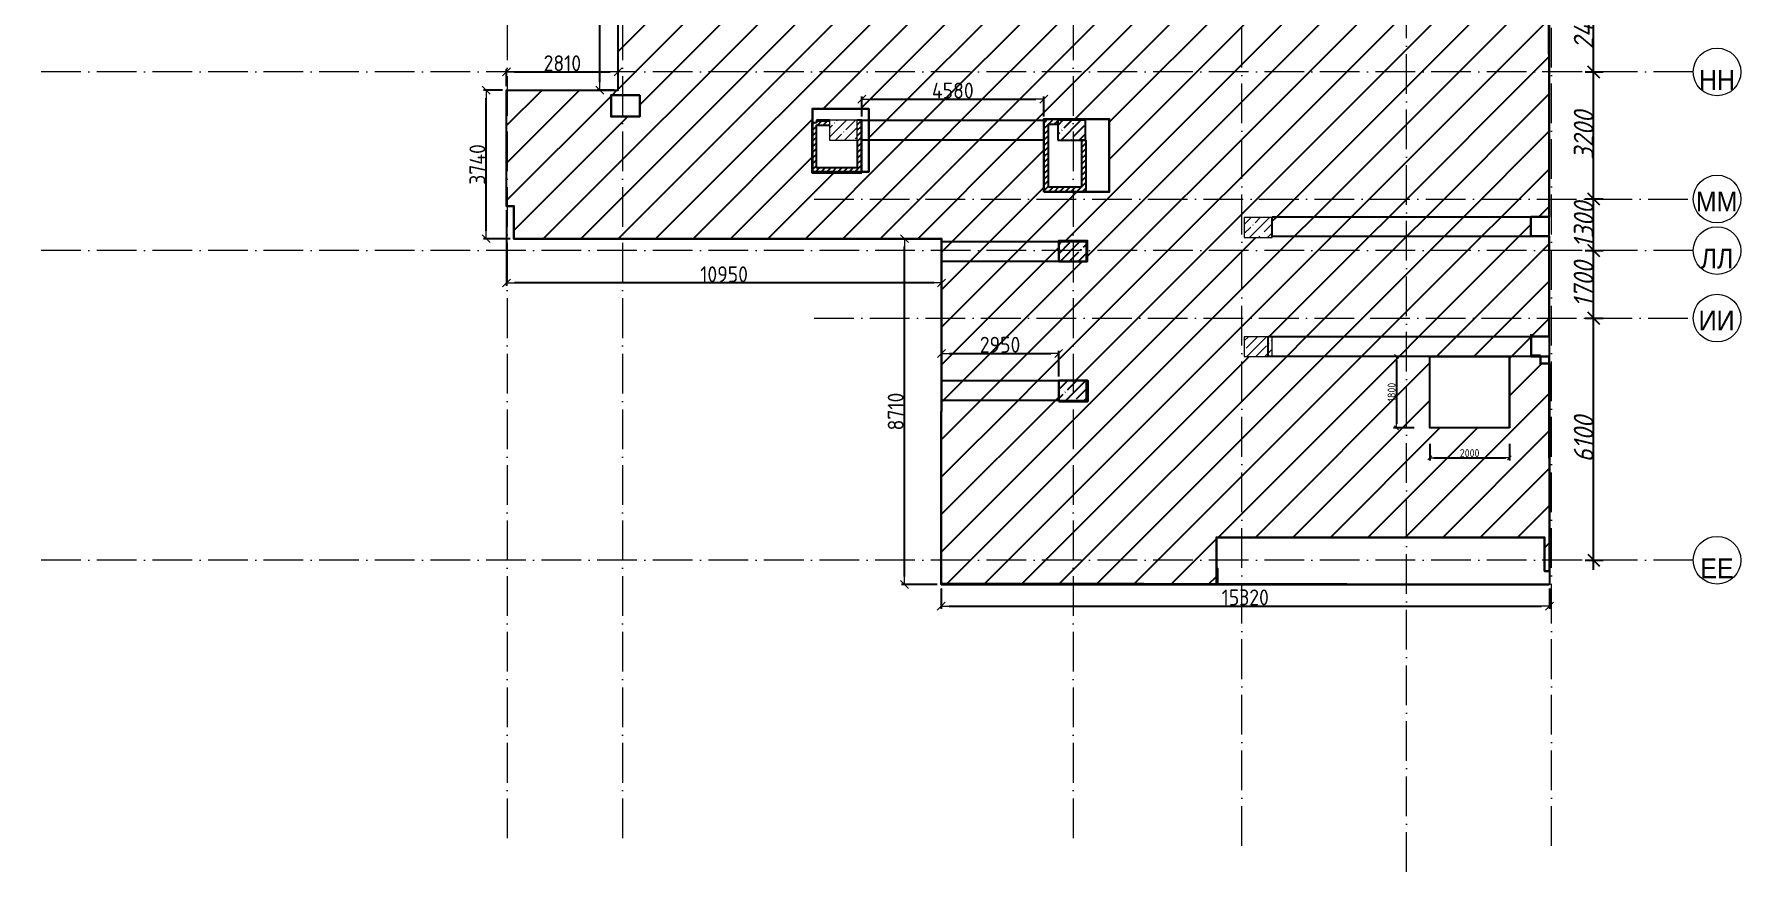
# Model space of a CAD drawing. Header units: millimetres. Extents: x 6277 to 253996, y -115614 to 184496.
# Drawn here: x 6277 to 49259, y 82356 to 103459 of the extents above; entities that cross this region are included whole.
import ezdxf

# ---------------------------------------------------------------- set-up
doc = ezdxf.new("R2010")
doc.units = ezdxf.units.MM
doc.linetypes.add('50_200_ШТРИХ_1Т_ш5_п1_п1_', pattern=[1400, 1000, -200, 0, -200])
for name, color, linetype, lineweight in [('A-ANNO-DIMS', 7, 'Continuous', 9), ('S-COLS-1', 7, 'Continuous', 5), ('Размеры', 7, 'Continuous', 15)]:
    doc.layers.add(name, color=color, linetype=linetype, lineweight=lineweight)
for name, color, linetype, lineweight, true_color in [('Оси-1', 7, 'Continuous', 20, 0xaaaaaa), ('Оси-2', 7, 'Continuous', 9, 0xaaaaaa), ('Оси-3', 7, '50_200_ШТРИХ_1Т_ш5_п1_п1_', 9, 0xaaaaaa)]:
    doc.layers.add(name, color=color, linetype=linetype, lineweight=lineweight, true_color=true_color)
doc.styles.add('Arial', font='arial.ttf', dxfattribs={"width": 0.9, "height": 500})
doc.styles.add('ISOCPEUR_I_1', font='isocpeui.ttf', dxfattribs={"width": 0.9, "height": 500})
doc.styles.add('СПДС', font='isocpeur.ttf', dxfattribs={"width": 0.9})
doc.dimstyles.new('ISO-2_5_0_9К_БОЛЬШОЙ', dxfattribs={"dimscale": 304.8, "dimtxt": 497.990588, "dimasz": 0.984252, "dimexe": 0.787402, "dimexo": 0, "dimgap": 0, "dimtad": 1, "dimdec": 0, "dimzin": 0, "dimdsep": 46, "dimtxsty": 'ISOCPEUR_I_1', "dimblk1": 'OBLIQUE', "dimblk2": 'OBLIQUE', "dimsah": 1, "dimcen": 0.09, "dimdle": 0.787402, "dimazin": 0, "dimtfac": 1, "dimtdec": 4, "dimtix": 1, "dimtmove": 0, "dimatfit": 3, "dimfxl": 1, "dimtvp": 1, "dimtolj": 1, "dimtzin": 0, "dimarcsym": 2})
doc.dimstyles.new('Больше Размера А3', dxfattribs={"dimtxt": 400, "dimasz": 200, "dimexe": 70, "dimexo": 100, "dimgap": 20, "dimtad": 1, "dimdec": 0, "dimrnd": 10, "dimzin": 0, "dimdsep": 46, "dimtxsty": 'СПДС', "dimblk": 'ARROWHEAD_6', "dimcen": 1, "dimclrd": 256, "dimclre": 256, "dimclrt": 256, "dimazin": 0, "dimtfac": 1, "dimtdec": 0, "dimtmove": 2, "dimatfit": 3, "dimfxl": 1, "dimtolj": 1, "dimtzin": 0, "dimarcsym": 0})
doc.dimstyles.new('Размера А3', dxfattribs={"dimtxt": 200, "dimasz": 100, "dimexe": 70, "dimexo": 100, "dimgap": 20, "dimtad": 1, "dimdec": 0, "dimrnd": 10, "dimzin": 0, "dimdsep": 46, "dimtxsty": 'СПДС', "dimblk": 'ARROWHEAD_6', "dimcen": 1, "dimclrd": 256, "dimclre": 256, "dimclrt": 256, "dimazin": 0, "dimtfac": 1, "dimtdec": 0, "dimtmove": 2, "dimatfit": 3, "dimfxl": 1, "dimtolj": 1, "dimtzin": 0, "dimarcsym": 0})
pattern_1 = [(45, (-56770.6, 34851.68), (-228.0985, 228.0985), []), (45, (-56542.5, 34851.68), (-228.0985, 228.0985), [403.225, -80.645, 6.706, -73.939])]
pattern_2 = [(0, (-56796.42, 34206.79), (406.4, 101.6), [6.706, -298.094, 6.706, -298.094, -1625.6]), (0, (-56796.42, 34206.79), (406.4, 101.6), [-609.6, 6.706, -602.894, 6.706, -298.094, -711.2]), (0, (-56796.42, 34206.79), (406.4, 101.6), [-1524, 6.706, -196.494, 6.706, -501.294]), (120, (-56644.02, 34257.59), (-291.18818, 301.15272), [6.706, -298.094, 6.706, -298.094, -1625.6]), (120, (-56644.02, 34257.59), (-291.18818, 301.15272), [-609.6, 6.706, -602.894, 6.706, -298.094, -711.2]), (120, (-56644.02, 34257.59), (-291.18818, 301.15272), [-1524, 6.706, -196.494, 6.706, -501.294]), (240, (-56593.22, 34460.79), (-115.21182, -402.75272), [6.706, -298.094, 6.706, -298.094, -1625.6]), (240, (-56593.22, 34460.79), (-115.21182, -402.75272), [-609.6, 6.706, -602.894, 6.706, -298.094, -711.2]), (240, (-56593.22, 34460.79), (-115.21182, -402.75272), [-1524, 6.706, -196.494, 6.706, -501.294])]
pattern_3 = [(45, (-56796.42, 34206.79), (-70.71068, 70.71068), [])]

# ---------------------------------------------------------------- blocks, each defined once
blk = doc.blocks.new('BSC_Колонна _Прямоугольная - 500х700-V240-АИ_План этажа_Стены_3')
at = {"layer": 'S-COLS-1'}
h = blk.add_hatch(dxfattribs=at)
h.set_pattern_fill('FP_168', color=256, style=0, pattern_type=2)
h.set_pattern_definition([(315, (-64381.04, 93900), (228.0985, 228.0985), []), (315, (-64381.04, 93671.9), (228.0985, 228.0985), [403.225, -80.645, 6.706, -73.939])])
h.paths.add_polyline_path([(-250, 350), (-250, -350), (250, -350), (250, 350), (-17, 350)])
for p, q in [((250, 350), (-250, 350)), ((-250, 350), (-250, -350)), ((250, -350), (250, 350)), ((-250, -350), (250, -350))]:
    blk.add_line(p, q, dxfattribs=at)
blk = doc.blocks.new('BSC_Колонна _Прямоугольная - 500х700-V252-АИ_План этажа_Стены_3')
at = {"layer": 'S-COLS-1'}
h = blk.add_hatch(dxfattribs=at)
h.set_pattern_fill('FP_180', color=256, style=0, pattern_type=2)
h.set_pattern_definition([(315, (-61381.04, 93900), (228.0985, 228.0985), []), (315, (-61381.04, 93671.9), (228.0985, 228.0985), [403.225, -80.645, 6.706, -73.939])])
h.paths.add_polyline_path([(-250, 350), (-250, -350), (250, -350), (250, 350), (152, 350)])
for p, q in [((250, 350), (-250, 350)), ((-250, 350), (-250, -350)), ((250, -350), (250, 350)), ((-250, -350), (250, -350))]:
    blk.add_line(p, q, dxfattribs=at)
blk = doc.blocks.new('BSC_Колонна _Прямоугольная - 500х700-V299-АИ_План этажа_Стены_3')
at = {"layer": 'S-COLS-1'}
h = blk.add_hatch(dxfattribs=at)
h.set_pattern_fill('FP_205', color=256, style=0, pattern_type=2)
h.set_pattern_definition([(315, (-66830.7, 83450), (228.0985, 228.0985), []), (315, (-66830.7, 83221.9), (228.0985, 228.0985), [403.225, -80.645, 6.706, -73.939])])
h.paths.add_polyline_path([(-250, 350), (-250, -350), (250, -350), (250, 350)])
for p, q in [((250, 350), (-250, 350)), ((-250, 350), (-250, -350)), ((250, -350), (250, 350)), ((-250, -350), (250, -350))]:
    blk.add_line(p, q, dxfattribs=at)
blk = doc.blocks.new('Ось сетки - Круг_Ø6_00__ISO-2_5_0_9K_-17386508-АИ_План этажа_Стены_3')
at = {"layer": 'Оси-1'}
blk.add_circle((0, 0), 3, dxfattribs=at)
blk = doc.blocks.new('_Oblique')
at = {"color": 0, "linetype": 'ByBlock', "lineweight": -2}
blk.add_line((-0.5, -0.5), (0.5, 0.5), dxfattribs=at)
blk = doc.blocks.new('*D31')
at = {"layer": 'A-ANNO-DIMS', "color": 0, "lineweight": -2, "transparency": 16777216}
for p, q in [((45339, 96306), (45791, 96306)), ((45551, 89966), (45551, 96546)), ((45339, 90206), (45791, 90206))]:
    blk.add_line(p, q, dxfattribs=at)
at = {"layer": 'Defpoints', "color": 0, "transparency": 16777216}
for p in [(45339, 96306), (45551, 96306), (45339, 90206)]:
    blk.add_point(p, dxfattribs=at)
at = {"layer": 'A-ANNO-DIMS', "color": 0, "lineweight": -2, "transparency": 16777216, "xscale": 300, "yscale": 300, "zscale": 300}
for p, rotation in [((45551, 96306), 90), ((45551, 90206), 270)]:
    blk.add_blockref('_Oblique', p, dxfattribs=dict(at, rotation=rotation))
at = {"layer": 'A-ANNO-DIMS', "color": 0, "transparency": 16777216, "insert": (45301, 93256), "char_height": 500, "width": 1402.04, "attachment_point": 5, "rotation": 90, "style": 'ISOCPEUR_I_1'}
blk.add_mtext('\\A1;6100', dxfattribs=at)
blk = doc.blocks.new('*D32')
at = {"layer": 'A-ANNO-DIMS', "color": 0, "lineweight": -2, "transparency": 16777216}
for p, q in [((45339, 98006), (45791, 98006)), ((45551, 96066), (45551, 98246)), ((45339, 96306), (45791, 96306))]:
    blk.add_line(p, q, dxfattribs=at)
at = {"layer": 'Defpoints', "color": 0, "transparency": 16777216}
for p in [(45339, 98006), (45551, 98006), (45339, 96306)]:
    blk.add_point(p, dxfattribs=at)
at = {"layer": 'A-ANNO-DIMS', "color": 0, "lineweight": -2, "transparency": 16777216, "xscale": 300, "yscale": 300, "zscale": 300}
for p, rotation in [((45551, 98006), 90), ((45551, 96306), 270)]:
    blk.add_blockref('_Oblique', p, dxfattribs=dict(at, rotation=rotation))
at = {"layer": 'A-ANNO-DIMS', "color": 0, "transparency": 16777216, "insert": (45298, 97156), "char_height": 500, "width": 1402.04, "attachment_point": 5, "rotation": 90, "style": 'ISOCPEUR_I_1'}
blk.add_mtext('\\A1;1700', dxfattribs=at)
blk = doc.blocks.new('*D33')
at = {"layer": 'A-ANNO-DIMS', "color": 0, "lineweight": -2, "transparency": 16777216}
for p, q in [((45339, 99306), (45791, 99306)), ((45551, 97766), (45551, 99546)), ((45339, 98006), (45791, 98006))]:
    blk.add_line(p, q, dxfattribs=at)
at = {"layer": 'Defpoints', "color": 0, "transparency": 16777216}
for p in [(45339, 99306), (45551, 99306), (45339, 98006)]:
    blk.add_point(p, dxfattribs=at)
at = {"layer": 'A-ANNO-DIMS', "color": 0, "lineweight": -2, "transparency": 16777216, "xscale": 300, "yscale": 300, "zscale": 300}
for p, rotation in [((45551, 99306), 90), ((45551, 98006), 270)]:
    blk.add_blockref('_Oblique', p, dxfattribs=dict(at, rotation=rotation))
at = {"layer": 'A-ANNO-DIMS', "color": 0, "transparency": 16777216, "insert": (45301, 98656), "char_height": 500, "width": 1402.04, "attachment_point": 5, "rotation": 90, "style": 'ISOCPEUR_I_1'}
blk.add_mtext('\\A1;1300', dxfattribs=at)
blk = doc.blocks.new('*D34')
at = {"layer": 'A-ANNO-DIMS', "color": 0, "lineweight": -2, "transparency": 16777216}
for p, q in [((45551, 99066), (45551, 102746)), ((45339, 102506), (45791, 102506)), ((45339, 99306), (45791, 99306))]:
    blk.add_line(p, q, dxfattribs=at)
at = {"layer": 'Defpoints', "color": 0, "transparency": 16777216}
for p in [(45339, 102506), (45551, 102506), (45339, 99306)]:
    blk.add_point(p, dxfattribs=at)
at = {"layer": 'A-ANNO-DIMS', "color": 0, "lineweight": -2, "transparency": 16777216, "xscale": 300, "yscale": 300, "zscale": 300}
for p, rotation in [((45551, 102506), 90), ((45551, 99306), 270)]:
    blk.add_blockref('_Oblique', p, dxfattribs=dict(at, rotation=rotation))
at = {"layer": 'A-ANNO-DIMS', "color": 0, "transparency": 16777216, "insert": (45301, 100906), "char_height": 500, "width": 1516.96, "attachment_point": 5, "rotation": 90, "style": 'ISOCPEUR_I_1'}
blk.add_mtext('\\A1;3200', dxfattribs=at)
blk = doc.blocks.new('*D35')
at = {"layer": 'A-ANNO-DIMS', "color": 0, "lineweight": -2, "transparency": 16777216}
for p, q in [((45339, 104906), (45791, 104906)), ((45551, 102266), (45551, 105146)), ((45339, 102506), (45791, 102506))]:
    blk.add_line(p, q, dxfattribs=at)
at = {"layer": 'Defpoints', "color": 0, "transparency": 16777216}
for p in [(45339, 104906), (45551, 104906), (45339, 102506)]:
    blk.add_point(p, dxfattribs=at)
at = {"layer": 'A-ANNO-DIMS', "color": 0, "lineweight": -2, "transparency": 16777216, "xscale": 300, "yscale": 300, "zscale": 300}
for p, rotation in [((45551, 104906), 90), ((45551, 102506), 270)]:
    blk.add_blockref('_Oblique', p, dxfattribs=dict(at, rotation=rotation))
at = {"layer": 'A-ANNO-DIMS', "color": 0, "transparency": 16777216, "insert": (45301, 103706), "char_height": 500, "width": 1562.92, "attachment_point": 5, "rotation": 90, "style": 'ISOCPEUR_I_1'}
blk.add_mtext('\\A1;2400', dxfattribs=at)
blk = doc.blocks.new('ARROWHEAD_6')
at = {"color": 0, "linetype": 'Continuous'}
for p, q in [((0, 0), (-1, 0)), ((-0.5, -0.5), (0.5, 0.5))]:
    blk.add_line(p, q, dxfattribs=at)
blk = doc.blocks.new('*D99')
at = {"layer": 'Defpoints', "color": 0, "transparency": 16777216}
for p in [(29120, 89597), (44436, 89598), (44436, 89050)]:
    blk.add_point(p, dxfattribs=at)
at = {"layer": 'Размеры', "lineweight": -2, "transparency": 16777216}
for p, q in [((29120, 89497), (29120, 88980)), ((44436, 89498), (44436, 88980)), ((29320, 89050), (44236, 89050))]:
    blk.add_line(p, q, dxfattribs=at)
at = {"layer": 'Размеры', "lineweight": -2, "transparency": 16777216, "xscale": 200, "yscale": 200, "zscale": 200, "rotation": 180}
blk.add_blockref('ARROWHEAD_6', (29120, 89050), dxfattribs=at)
at = {"layer": 'Размеры', "lineweight": -2, "transparency": 16777216, "xscale": 200, "yscale": 200, "zscale": 200}
blk.add_blockref('ARROWHEAD_6', (44436, 89050), dxfattribs=at)
at = {"layer": 'Размеры', "transparency": 16777216, "insert": (36778, 89270), "char_height": 400, "attachment_point": 5, "style": 'СПДС'}
blk.add_mtext('\\A1;15320', dxfattribs=at)
blk = doc.blocks.new('*D100')
at = {"layer": 'Defpoints', "color": 0, "transparency": 16777216}
for p in [(28194, 98306), (29131, 98306), (29120, 89597)]:
    blk.add_point(p, dxfattribs=at)
at = {"layer": 'Размеры', "lineweight": -2, "transparency": 16777216}
for p, q in [((29031, 98306), (28124, 98306)), ((28194, 89797), (28194, 98106)), ((29020, 89597), (28124, 89597))]:
    blk.add_line(p, q, dxfattribs=at)
at = {"layer": 'Размеры', "lineweight": -2, "transparency": 16777216, "xscale": 200, "yscale": 200, "zscale": 200}
for p, rotation in [((28194, 98306), 90), ((28194, 89597), 270)]:
    blk.add_blockref('ARROWHEAD_6', p, dxfattribs=dict(at, rotation=rotation))
at = {"layer": 'Размеры', "transparency": 16777216, "insert": (27974, 93952), "char_height": 400, "attachment_point": 5, "rotation": 90, "style": 'СПДС'}
blk.add_mtext('\\A1;8710', dxfattribs=at)
blk = doc.blocks.new('*D101')
at = {"layer": 'Defpoints', "color": 0, "transparency": 16777216}
for p in [(18176, 99126), (29131, 98232), (18176, 97190)]:
    blk.add_point(p, dxfattribs=at)
at = {"layer": 'Размеры', "lineweight": -2, "transparency": 16777216}
for p, q in [((18176, 99026), (18176, 97120)), ((29131, 98132), (29131, 97120)), ((28931, 97190), (18376, 97190))]:
    blk.add_line(p, q, dxfattribs=at)
at = {"layer": 'Размеры', "lineweight": -2, "transparency": 16777216, "xscale": 200, "yscale": 200, "zscale": 200, "rotation": 180}
blk.add_blockref('ARROWHEAD_6', (18176, 97190), dxfattribs=at)
at = {"layer": 'Размеры', "lineweight": -2, "transparency": 16777216, "xscale": 200, "yscale": 200, "zscale": 200}
blk.add_blockref('ARROWHEAD_6', (29131, 97190), dxfattribs=at)
at = {"layer": 'Размеры', "transparency": 16777216, "insert": (23653, 97410), "char_height": 400, "attachment_point": 5, "style": 'СПДС'}
blk.add_mtext('\\A1;10950', dxfattribs=at)
blk = doc.blocks.new('*D102')
at = {"layer": 'Defpoints', "color": 0, "transparency": 16777216}
for p in [(17660, 102046), (18176, 102046), (18361, 98306)]:
    blk.add_point(p, dxfattribs=at)
at = {"layer": 'Размеры', "lineweight": -2, "transparency": 16777216}
for p, q in [((18076, 102046), (17590, 102046)), ((17660, 98506), (17660, 101846)), ((18261, 98306), (17590, 98306))]:
    blk.add_line(p, q, dxfattribs=at)
at = {"layer": 'Размеры', "lineweight": -2, "transparency": 16777216, "xscale": 200, "yscale": 200, "zscale": 200}
for p, rotation in [((17660, 102046), 90), ((17660, 98306), 270)]:
    blk.add_blockref('ARROWHEAD_6', p, dxfattribs=dict(at, rotation=rotation))
at = {"layer": 'Размеры', "transparency": 16777216, "insert": (17440, 100176), "char_height": 400, "attachment_point": 5, "rotation": 90, "style": 'СПДС'}
blk.add_mtext('\\A1;3740', dxfattribs=at)
blk = doc.blocks.new('*D103')
at = {"layer": 'Defpoints', "color": 0, "transparency": 16777216}
for p in [(20985, 102506), (18176, 102046), (20985, 102046)]:
    blk.add_point(p, dxfattribs=at)
at = {"layer": 'Размеры', "lineweight": -2, "transparency": 16777216}
for p, q in [((18176, 102146), (18176, 102576)), ((18376, 102506), (20785, 102506)), ((20985, 102146), (20985, 102576))]:
    blk.add_line(p, q, dxfattribs=at)
at = {"layer": 'Размеры', "lineweight": -2, "transparency": 16777216, "xscale": 200, "yscale": 200, "zscale": 200, "rotation": 180}
blk.add_blockref('ARROWHEAD_6', (18176, 102506), dxfattribs=at)
at = {"layer": 'Размеры', "lineweight": -2, "transparency": 16777216, "xscale": 200, "yscale": 200, "zscale": 200}
blk.add_blockref('ARROWHEAD_6', (20985, 102506), dxfattribs=at)
at = {"layer": 'Размеры', "transparency": 16777216, "insert": (19580, 102726), "char_height": 400, "attachment_point": 5, "style": 'СПДС'}
blk.add_mtext('\\A1;2810', dxfattribs=at)
blk = doc.blocks.new('*D104')
at = {"layer": 'Defpoints', "color": 0, "transparency": 16777216}
for p in [(20526, 110156), (20985, 110156), (20985, 102046)]:
    blk.add_point(p, dxfattribs=at)
at = {"layer": 'Размеры', "lineweight": -2, "transparency": 16777216}
for p, q in [((20885, 110156), (20456, 110156)), ((20526, 102246), (20526, 109956)), ((20885, 102046), (20456, 102046))]:
    blk.add_line(p, q, dxfattribs=at)
at = {"layer": 'Размеры', "lineweight": -2, "transparency": 16777216, "xscale": 200, "yscale": 200, "zscale": 200}
for p, rotation in [((20526, 110156), 90), ((20526, 102046), 270)]:
    blk.add_blockref('ARROWHEAD_6', p, dxfattribs=dict(at, rotation=rotation))
at = {"layer": 'Размеры', "transparency": 16777216, "insert": (20306, 106101), "char_height": 400, "attachment_point": 5, "rotation": 90, "style": 'СПДС'}
blk.add_mtext('\\A1;8110', dxfattribs=at)
blk = doc.blocks.new('*D122')
at = {"layer": 'Defpoints', "color": 0, "transparency": 16777216}
for p in [(31702, 101818), (27124, 101287), (31702, 101287)]:
    blk.add_point(p, dxfattribs=at)
at = {"layer": 'Размеры', "lineweight": -2, "transparency": 16777216}
for p, q in [((27124, 101387), (27124, 101888)), ((31702, 101387), (31702, 101888)), ((27324, 101818), (31502, 101818))]:
    blk.add_line(p, q, dxfattribs=at)
at = {"layer": 'Размеры', "lineweight": -2, "transparency": 16777216, "xscale": 200, "yscale": 200, "zscale": 200, "rotation": 180}
blk.add_blockref('ARROWHEAD_6', (27124, 101818), dxfattribs=at)
at = {"layer": 'Размеры', "lineweight": -2, "transparency": 16777216, "xscale": 200, "yscale": 200, "zscale": 200}
blk.add_blockref('ARROWHEAD_6', (31702, 101818), dxfattribs=at)
at = {"layer": 'Размеры', "transparency": 16777216, "insert": (29413, 102038), "char_height": 400, "attachment_point": 5, "style": 'СПДС'}
blk.add_mtext('\\A1;4580', dxfattribs=at)
blk = doc.blocks.new('*D123')
at = {"layer": 'Defpoints', "color": 0, "transparency": 16777216}
for p in [(32079, 95415), (29126, 94732), (32079, 94732)]:
    blk.add_point(p, dxfattribs=at)
at = {"layer": 'Размеры', "lineweight": -2, "transparency": 16777216}
for p, q in [((29126, 94832), (29126, 95485)), ((32079, 94832), (32079, 95485)), ((29326, 95415), (31879, 95415))]:
    blk.add_line(p, q, dxfattribs=at)
at = {"layer": 'Размеры', "lineweight": -2, "transparency": 16777216, "xscale": 200, "yscale": 200, "zscale": 200, "rotation": 180}
blk.add_blockref('ARROWHEAD_6', (29126, 95415), dxfattribs=at)
at = {"layer": 'Размеры', "lineweight": -2, "transparency": 16777216, "xscale": 200, "yscale": 200, "zscale": 200}
blk.add_blockref('ARROWHEAD_6', (32079, 95415), dxfattribs=at)
at = {"layer": 'Размеры', "transparency": 16777216, "insert": (30603, 95635), "char_height": 400, "attachment_point": 5, "style": 'СПДС'}
blk.add_mtext('\\A1;2950', dxfattribs=at)
blk = doc.blocks.new('*D128')
at = {"layer": 'Defpoints', "color": 0, "transparency": 16777216}
for p in [(41128, 95340), (40584, 93540), (41128, 93540)]:
    blk.add_point(p, dxfattribs=at)
at = {"layer": 'Размеры', "lineweight": -2, "transparency": 16777216}
for p, q in [((41028, 95340), (40514, 95340)), ((40584, 95240), (40584, 93640)), ((41028, 93540), (40514, 93540))]:
    blk.add_line(p, q, dxfattribs=at)
at = {"layer": 'Размеры', "lineweight": -2, "transparency": 16777216, "xscale": 100, "yscale": 100, "zscale": 100}
for p, rotation in [((40584, 95340), 90), ((40584, 93540), 270)]:
    blk.add_blockref('ARROWHEAD_6', p, dxfattribs=dict(at, rotation=rotation))
at = {"layer": 'Размеры', "transparency": 16777216, "insert": (40464, 94440), "char_height": 200, "attachment_point": 5, "rotation": 90, "style": 'СПДС'}
blk.add_mtext('\\A1;1800', dxfattribs=at)
blk = doc.blocks.new('*D129')
at = {"layer": 'Defpoints', "color": 0, "transparency": 16777216}
for p in [(41428, 93240), (43428, 93240), (43428, 92785)]:
    blk.add_point(p, dxfattribs=at)
at = {"layer": 'Размеры', "lineweight": -2, "transparency": 16777216}
for p, q in [((41428, 93140), (41428, 92715)), ((43428, 93140), (43428, 92715)), ((41528, 92785), (43328, 92785))]:
    blk.add_line(p, q, dxfattribs=at)
at = {"layer": 'Размеры', "lineweight": -2, "transparency": 16777216, "xscale": 100, "yscale": 100, "zscale": 100, "rotation": 180}
blk.add_blockref('ARROWHEAD_6', (41428, 92785), dxfattribs=at)
at = {"layer": 'Размеры', "lineweight": -2, "transparency": 16777216, "xscale": 100, "yscale": 100, "zscale": 100}
blk.add_blockref('ARROWHEAD_6', (43428, 92785), dxfattribs=at)
at = {"layer": 'Размеры', "transparency": 16777216, "insert": (42428, 92905), "char_height": 200, "attachment_point": 5, "style": 'СПДС'}
blk.add_mtext('\\A1;2000', dxfattribs=at)
blk = doc.blocks.new('osi')
at = {"layer": 'Оси-3'}
for p, q in [((18190.8, 126205.7), (18190.8, 83013.9)), ((21090.8, 126205.7), (21090.8, 83013.9)), ((32440.8, 126205.7), (32440.8, 83013.9)), ((36690.8, 83013.9), (36690.8, 126205.7)), ((40840.8, 82355.8), (40840.8, 126205.7)), ((44490.8, 83013.9), (44490.8, 126205.7)), ((48058.7, 102505.8), (6276.8, 102505.8)), ((25922, 99305.8), (48058.7, 99305.8)), ((48058.7, 98005.8), (6276.8, 98005.8)), ((25922, 96305.8), (48058.7, 96305.8)), ((48058.7, 90205.8), (6276.8, 90205.8))]:
    blk.add_line(p, q, dxfattribs=at)
at = {"layer": 'Оси-1', "xscale": 199.9999999999999, "yscale": 199.9999999999999, "zscale": 199.9999999999999}
for p, rotation in [((48658.7, 102505.8), 89.9999999999998), ((48658.7, 99305.8), 269.9999999999995), ((48658.7, 98005.8), 89.9999999999998), ((48658.7, 96305.8), 269.9999999999995), ((48658.7, 90205.8), 89.9999999999998)]:
    blk.add_blockref('Ось сетки - Круг_Ø6_00__ISO-2_5_0_9K_-17386508-АИ_План этажа_Стены_3', p, dxfattribs=dict(at, rotation=rotation))
at = {"layer": 'Оси-2', "char_height": 500, "attachment_point": 5, "line_spacing_factor": 0.936439, "style": 'Arial'}
for s, insert, width in [('\\pxqc,t4.572,9.144,13.716,18.288,22.86,27.432,32.004,36.576,41.148,45.72,50.292,54.864,59.436,64.008,68.58,73.152,77.724,82.296,86.868,91.44,96.012,100.584,105.156,109.728,114.3,118.872,123.444,128.016,132.588,137.16,141.732,146.304;{НН}', (48658.5, 102302.9), 916.2), ('\\pxqc,t4.572,9.144,13.716,18.288,22.86,27.432,32.004,36.576,41.148,45.72,50.292,54.864,59.436,64.008,68.58,73.152,77.724,82.296,86.868,91.44,96.012,100.584,105.156,109.728,114.3,118.872,123.444,128.016,132.588,137.16,141.732,146.304;{ММ}', (48647.3, 99244), 1036.8), ('\\pxqc,t4.572,9.144,13.716,18.288,22.86,27.432,32.004,36.576,41.148,45.72,50.292,54.864,59.436,64.008,68.58,73.152,77.724,82.296,86.868,91.44,96.012,100.584,105.156,109.728,114.3,118.872,123.444,128.016,132.588,137.16,141.732,146.304;{ЛЛ}', (48657.6, 97802.9), 846), ('\\pxqc,t4.572,9.144,13.716,18.288,22.86,27.432,32.004,36.576,41.148,45.72,50.292,54.864,59.436,64.008,68.58,73.152,77.724,82.296,86.868,91.44,96.012,100.584,105.156,109.728,114.3,118.872,123.444,128.016,132.588,137.16,141.732,146.304;{ИИ}', (48648.2, 96244), 916.2), ('\\pxqc,t4.572,9.144,13.716,18.288,22.86,27.432,32.004,36.576,41.148,45.72,50.292,54.864,59.436,64.008,68.58,73.152,77.724,82.296,86.868,91.44,96.012,100.584,105.156,109.728,114.3,118.872,123.444,128.016,132.588,137.16,141.732,146.304;{ЕЕ}', (48657.6, 90002.9), 846)]:
    blk.add_mtext(s, dxfattribs=dict(at, insert=insert, width=width))
at = {"layer": 'A-ANNO-DIMS'}
for base, p1, p2, override, picture, middle in [((45551.2, 104905.8), (45339.1, 102505.8), (45339.1, 104905.8), {"dimpost": '<>', "dimfxl": 2400}, '*D35', (45301.2, 103705.8)), ((45551.2, 102505.8), (45339.1, 99305.8), (45339.1, 102505.8), {"dimpost": '<>', "dimfxl": 3200}, '*D34', (45301.2, 100905.8)), ((45551.2, 99305.8), (45339.1, 98005.8), (45339.1, 99305.8), {"dimpost": '<>', "dimfxl": 1300}, '*D33', (45301.2, 98655.8)), ((45551.2, 98005.8), (45339.1, 96305.8), (45339.1, 98005.8), {"dimpost": '<>', "dimfxl": 1700}, '*D32', (45298, 97155.8)), ((45551.2, 96305.8), (45339.1, 90205.8), (45339.1, 96305.8), {"dimpost": '<>', "dimfxl": 6100}, '*D31', (45301.2, 93255.8))]:
    dim = blk.add_linear_dim(base=base, p1=p1, p2=p2, angle=90, dimstyle='ISO-2_5_0_9К_БОЛЬШОЙ', override=override, dxfattribs=at)
    dim.commit()
    dim.dimension.update_dxf_attribs({"geometry": picture, "text_midpoint": middle})

msp = doc.modelspace()

# ---------------------------------------------------------------- hatches: boundary and pattern name
h = msp.add_hatch()
h.set_pattern_fill('ANSI31', color=3, scale=210)
h.paths.add_polyline_path([(44408.4, 107426.4), (43994.6, 107426.4), (37453.6, 107440.2), (37453.6, 107437.8), (36753.6, 107437.8), (36753.6, 107937.8), (37321.9, 107937.8), (37321.9, 107940.4), (44400.4, 107940.4), (44400.4, 112631.5), (44399.4, 113271.7), (43970.4, 113271.7), (37453.6, 113290.1), (37453.6, 113287.8), (36753.6, 113287.8), (36753.6, 113787.8), (37321.9, 113787.8), (37321.9, 113790.4), (44394.8, 113790.4), (44394.8, 116061.4), (44149.8, 116061.4), (44149.8, 116306.4), (37177.8, 116306.4), (37177.8, 116096.4), (36657.8, 116096.4), (36637.8, 116096.4), (36637.8, 118546.4), (36837.8, 118546.4), (36837.8, 120133.4), (36637.8, 120133.4), (36407.8, 120133.4), (36407.8, 120363.4), (32707.8, 120363.4), (32707.8, 120107.4), (32183.8, 120107.4), (32183.8, 120366.6), (26833.8, 120370.4), (26833.8, 117153.4), (26963.8, 117153.4), (31933.6, 117153.4), (31933.6, 118365.4), (32969.6, 118365.4), (32969.6, 115733.4), (31933.6, 115733.4), (31933.6, 116653.4), (26963.8, 116653.4), (26963.8, 116613.4), (26828.8, 116613.4), (26828.8, 114530.4), (28133.9, 114530.4), (28133.9, 113032.4), (31549.4, 113032.4), (31549.4, 113056.7), (32779.4, 113056.7), (32779.4, 109322.7), (31549.4, 109322.7), (31549.4, 110181.4), (26815.8, 110181.4), (26815.8, 110156.4), (20984.8, 110156.4), (20984.8, 105238), (26303.6, 105238), (27031.6, 105230), (27031.6, 104678), (26303.6, 104678), (26303.6, 104738), (20984.8, 104738), (20984.8, 102046.4), (18175.8, 102046.4), (18175.8, 99125.6), (18360.8, 99125.6), (18360.8, 98305.8), (29130.8, 98305.8), (29130.7, 98232.4), (32079.4, 98232.4), (32079.4, 98252.4), (32799.4, 98252.4), (32799.4, 97732.4), (32079.4, 97732.4), (29130.1, 97732.4), (29126.3, 94732.4), (32079.4, 94732.4), (32809.4, 94732.4), (32809.4, 94207.4), (32079.4, 94207.4), (32079.4, 94232.4), (29125.7, 94232.4), (29119.9, 89616.5), (36053, 89607.9), (36053, 90781.4), (44315.6, 90781.4), (44315.6, 89931.4), (44435.1, 89931.4), (44427.1, 95161.4), (44210.6, 95161.4), (44210.6, 95340.4), (43973.6, 95340.4), (37453.6, 95340.4), (37453.6, 95337.8), (36753.6, 95337.8), (36753.6, 95837.8), (37351.9, 95837.8), (37351.9, 95840.4), (44426, 95840.4), (44422.2, 98360.4), (37453.6, 98360.4), (37453.6, 98337.8), (36753.6, 98337.8), (36753.6, 98837.8), (37453.6, 98837.8), (37453.6, 98860.4), (44421.4, 98860.4), (44413.5, 104090.4), (43962.6, 104090.4), (37453.6, 104090.4), (37453.6, 104087.8), (36753.6, 104087.8), (36753.6, 104587.8), (37453.6, 104587.8), (37453.6, 104590.4), (44412.7, 104590.4)])
h.paths.add_polyline_path([(31959.4, 106262.7), (31979.4, 106482.4), (33022.6, 106482.4), (33022.6, 104840.4), (34859.4, 104840.4), (34859.4, 103812.4), (32879.4, 103812.4), (31959.4, 103812.4)], flags=16)
h.paths.add_polyline_path([(32079.4, 105232.4), (32079.4, 106142.7), (32779.4, 106142.7), (32779.4, 105232.4), (32779.4, 104732.4), (32779.4, 103932.4), (32079.4, 103932.4), (32079.4, 104732.4)], flags=0)
h.paths.add_polyline_path([(31702.1, 101287.5), (31702.1, 101320), (33352.1, 101320), (33352.1, 99485), (31702.1, 99485), (31702.1, 100787.5), (27294.6, 100787.5), (27294.6, 99987.5), (27123.6, 99987.5), (27123.6, 99967.5), (25858.6, 99967.5), (25858.6, 101227.5), (25878.6, 101579.5), (27294.6, 101579.5), (27294.6, 101287.5)], flags=16)
h.paths.add_polyline_path([(25978.6, 101287.5), (26303.6, 101287.5), (26303.6, 101267.5), (25978.6, 101267.5)], flags=0)
h.paths.add_polyline_path([(31702.1, 101307.5), (32053.6, 101307.5), (32753.6, 101287.5), (32753.6, 100787.5), (32773.6, 100787.5), (32773.6, 99485), (31702.1, 99485), (31702.1, 99505)], flags=0)
h.paths.add_polyline_path([(31822.1, 101187.5), (32053.6, 101187.5), (32053.6, 100787.5), (32653.6, 100787.5), (32653.6, 99605), (31822.1, 99605)], flags=0)
h.paths.add_polyline_path([(21526.8, 101925.4), (21526.8, 101380.4), (20806.8, 101380.4), (20806.8, 101925.4)], flags=16)
h.paths.add_polyline_path([(31549.4, 112532.4), (26815.8, 112532.4), (26815.8, 110681.4), (31549.4, 110681.4)], flags=17)
h.paths.add_polyline_path([(43427.9, 104590.4), (41427.9, 104590.4), (41427.9, 106390.4), (43427.9, 106390.4)], flags=17)
h.paths.add_polyline_path([(43427.9, 93540.4), (41427.9, 93540.4), (41427.9, 95340.4), (43427.9, 95340.4)], flags=16)
h = msp.add_hatch()
h.set_pattern_fill('ANSI31', color=3, scale=210)
h.paths.add_polyline_path([(31933.6, 117153.4), (26963.8, 117153.4), (26963.8, 116653.4), (31933.6, 116653.4)])
h.paths.add_polyline_path([(31549.4, 113032.4), (26815.8, 113032.4), (26815.8, 112532.4), (31549.4, 112532.4)])
h.paths.add_polyline_path([(31549.4, 110681.4), (26815.8, 110681.4), (26815.8, 110181.4), (31549.4, 110181.4)])
h.paths.add_polyline_path([(26303.6, 105238), (20984.8, 105238), (20984.8, 104738), (26303.6, 104738)])
h.paths.add_polyline_path([(31702.1, 101287.5), (27294.6, 101287.5), (27294.6, 100787.5), (31702.1, 100787.5)])
h.paths.add_polyline_path([(32079.4, 98232.4), (29130.7, 98232.4), (29130.1, 97732.4), (32079.4, 97732.4)])
h.paths.add_polyline_path([(32079.4, 94732.4), (29126.3, 94732.4), (29125.7, 94232.4), (32079.4, 94232.4)])
h.paths.add_polyline_path([(43973.6, 95840.4), (37453.6, 95840.4), (37453.6, 95340.4), (43973.6, 95340.4)])
h.paths.add_polyline_path([(43972.6, 98860.4), (37453.6, 98860.4), (37453.6, 98837.8), (37453.6, 98360.4), (43972.6, 98360.4)])
h.paths.add_polyline_path([(43962.6, 104590.4), (37453.6, 104590.4), (37453.6, 104090.4), (43962.6, 104090.4)])
h.paths.add_polyline_path([(43980.4, 107940.4), (37453.6, 107940.4), (37453.6, 107440.4), (43994.2, 107440.4)])
h.paths.add_polyline_path([(43959.8, 113790.4), (37453.6, 113790.4), (37453.6, 113290.4), (43970, 113290.4)])
h = msp.add_hatch()
h.set_pattern_fill('FP_3', color=256, style=0, pattern_type=2)
h.set_pattern_definition(pattern_2)
h.paths.add_polyline_path([(25878.6, 99967.5), (25878.6, 101227.5), (25858.6, 101227.5), (25858.6, 99967.5)])
h = msp.add_hatch()
h.set_pattern_fill('FP_5', color=256, style=0, pattern_type=2)
h.set_pattern_definition(pattern_3)
h.paths.add_polyline_path([(25878.6, 99987.5), (25978.6, 99987.5), (25978.6, 101227.5), (25878.6, 101227.5)])
h = msp.add_hatch()
h.set_pattern_fill('FP_3', color=256, style=0, pattern_type=2)
h.set_pattern_definition(pattern_2)
h.paths.add_polyline_path([(26303.6, 101267.5), (26303.6, 101287.5), (25978.6, 101287.5), (25978.6, 101267.5)])
h = msp.add_hatch()
h.set_pattern_fill('FP_5', color=256, style=0, pattern_type=2)
h.set_pattern_definition(pattern_3)
h.paths.add_polyline_path([(25978.6, 101167.5), (26303.6, 101167.5), (26303.6, 101267.5), (25978.6, 101267.5), (25978.6, 101227.5)])
h = msp.add_hatch()
h.set_pattern_fill('FP_5', color=256, style=0, pattern_type=2)
h.set_pattern_definition(pattern_3)
h.paths.add_polyline_path([(27103.6, 99987.5), (27103.6, 101287.5), (27003.6, 101287.5), (27003.6, 99987.5)])
h = msp.add_hatch()
h.set_pattern_fill('FP_3', color=256, style=0, pattern_type=2)
h.set_pattern_definition(pattern_2)
h.paths.add_polyline_path([(27123.6, 99967.5), (27123.6, 101287.5), (27103.6, 101287.5), (27103.6, 99967.5)])
h = msp.add_hatch()
h.set_pattern_fill('FP_3', color=256, style=0, pattern_type=2)
h.set_pattern_definition(pattern_2)
h.paths.add_polyline_path([(32053.6, 101287.5), (32053.6, 101307.5), (31702.1, 101307.5), (31702.1, 101287.5), (31722.1, 101287.5)])
h = msp.add_hatch()
h.set_pattern_fill('FP_3', color=256, style=0, pattern_type=2)
h.set_pattern_definition(pattern_2)
h.paths.add_polyline_path([(31702.1, 99505), (31722.1, 99505), (31722.1, 101287.5), (31702.1, 101287.5), (31702.1, 99605)])
h = msp.add_hatch()
h.set_pattern_fill('FP_5', color=256, style=0, pattern_type=2)
h.set_pattern_definition(pattern_3)
h.paths.add_polyline_path([(32053.6, 101187.5), (32053.6, 101287.5), (31722.1, 101287.5), (31722.1, 101187.5), (31822.1, 101187.5)])
h = msp.add_hatch()
h.set_pattern_fill('FP_5', color=256, style=0, pattern_type=2)
h.set_pattern_definition(pattern_3)
h.paths.add_polyline_path([(31822.1, 99605), (31822.1, 101187.5), (31722.1, 101187.5), (31722.1, 99605)])
h = msp.add_hatch()
h.set_pattern_fill('FP_1', color=256, style=0, pattern_type=2)
h.set_pattern_definition([(45, (-56796.42, 34206.8), (-228.0985, 228.0985), []), (45, (-56568.32, 34206.8), (-228.0985, 228.0985), [403.225, -80.645, 6.706, -73.939])])
h.paths.add_polyline_path([(32053.6, 100787.5), (32753.6, 100787.5), (32753.6, 101287.5), (32053.6, 101287.5)])
h = msp.add_hatch()
h.set_pattern_fill('FP_5', color=256, style=0, pattern_type=2)
h.set_pattern_definition(pattern_3)
h.paths.add_polyline_path([(32753.6, 99505), (32753.6, 100787.5), (32653.6, 100787.5), (32653.6, 99505)])
h = msp.add_hatch()
h.set_pattern_fill('FP_3', color=256, style=0, pattern_type=2)
h.set_pattern_definition(pattern_2)
h.paths.add_polyline_path([(32773.6, 99485), (32773.6, 100787.5), (32753.6, 100787.5), (32753.6, 99485)])
h = msp.add_hatch()
h.set_pattern_fill('FP_3', color=256, style=0, pattern_type=2)
h.set_pattern_definition(pattern_2)
h.paths.add_polyline_path([(27003.6, 99967.5), (27103.6, 99967.5), (27103.6, 99987.5), (25878.6, 99987.5), (25878.6, 99967.5), (26419.3, 99967.5)])
h = msp.add_hatch()
h.set_pattern_fill('FP_5', color=256, style=0, pattern_type=2)
h.set_pattern_definition(pattern_3)
h.paths.add_polyline_path([(25978.6, 99987.5), (27003.6, 99987.5), (27003.6, 100087.5), (25978.6, 100087.5)])
h = msp.add_hatch()
h.set_pattern_fill('FP_3', color=256, style=0, pattern_type=2)
h.set_pattern_definition(pattern_2)
h.paths.add_polyline_path([(32753.6, 99485), (32753.6, 99505), (31702.1, 99505), (31702.1, 99485), (32653.6, 99485)])
h = msp.add_hatch()
h.set_pattern_fill('FP_5', color=256, style=0, pattern_type=2)
h.set_pattern_definition(pattern_3)
h.paths.add_polyline_path([(31722.1, 99505), (32653.6, 99505), (32653.6, 99605), (31722.1, 99605)])
h = msp.add_hatch()
h.set_pattern_fill('FP_1', color=256, style=0, pattern_type=2)
h.set_pattern_definition(pattern_1)
h.paths.add_polyline_path([(32079.4, 97732.4), (32779.4, 97732.4), (32779.4, 98232.4), (32079.4, 98232.4)])
h = msp.add_hatch()
h.set_pattern_fill('FP_1', color=256, style=0, pattern_type=2)
h.set_pattern_definition(pattern_1)
h.paths.add_polyline_path([(32079.4, 94232.4), (32779.4, 94232.4), (32779.4, 94732.4), (32079.4, 94732.4)])

# ---------------------------------------------------------------- linework, layer by layer
for p, q in [((25858.6, 101227.5), (25858.6, 99967.5)), ((25978.6, 101227.5), (25858.6, 101227.5)), ((25878.6, 99987.5), (25878.6, 101227.5)), ((26303.6, 101287.5), (25978.6, 101287.5)), ((25978.6, 101287.5), (25978.6, 101227.5)), ((26303.6, 101267.5), (25978.6, 101267.5)), ((27123.6, 101287.5), (27003.6, 101287.5)), ((27103.6, 101287.5), (27103.6, 99987.5)), ((27123.6, 99967.5), (27123.6, 101287.5)), ((32053.6, 101307.5), (31702.1, 101307.5)), ((31702.1, 101307.5), (31702.1, 99505)), ((31822.1, 101187.5), (32053.6, 101187.5)), ((31822.1, 99605), (31822.1, 101187.5)), ((32053.6, 101307.5), (32053.6, 101287.5)), ((32753.6, 101287.5), (32053.6, 101287.5)), ((32053.6, 101287.5), (32053.6, 100787.5)), ((32053.6, 101187.5), (32053.6, 101287.5)), ((32753.6, 100787.5), (32753.6, 101287.5)), ((32053.6, 100787.5), (32753.6, 100787.5)), ((32753.6, 100787.5), (32653.6, 100787.5)), ((32653.6, 100787.5), (32653.6, 99605)), ((32753.6, 100787.5), (32773.6, 100787.5)), ((32773.6, 99485), (32773.6, 100787.5)), ((25858.6, 99967.5), (27123.6, 99967.5)), ((27103.6, 99987.5), (25878.6, 99987.5)), ((31702.1, 99505), (31702.1, 99485)), ((31702.1, 99485), (32773.6, 99485)), ((32653.6, 99605), (31822.1, 99605)), ((32779.4, 98232.4), (32079.4, 98232.4)), ((32079.4, 98232.4), (32079.4, 97732.4)), ((32079.4, 98232.4), (32779.4, 98232.4)), ((32079.4, 97732.4), (32079.4, 98232.4)), ((32779.4, 97732.4), (32779.4, 98232.4)), ((32779.4, 98232.4), (32779.4, 97732.4)), ((32079.4, 97732.4), (32779.4, 97732.4)), ((32779.4, 97732.4), (32079.4, 97732.4)), ((32779.4, 94732.4), (32079.4, 94732.4)), ((32079.4, 94732.4), (32079.4, 94232.4)), ((32779.4, 94232.4), (32779.4, 94732.4)), ((32079.4, 94232.4), (32779.4, 94232.4))]:
    msp.add_line(p, q)
msp.add_lwpolyline([(26815.8, 110156.4), (26815.8, 120370.4), (36837.8, 120363.4), (36837.8, 118546.4), (36657.8, 118546.4), (36657.8, 116096.4), (37177.8, 116096.4), (37177.8, 116306.4), (44394.8, 116306.4), (44435.6, 89597.4), (29119.9, 89616.5), (29130.8, 98305.8), (18360.8, 98305.8), (18360.8, 99121.2), (18175.8, 99125.6), (18175.8, 102046.4), (20984.8, 102046.4), (20984.8, 110156.4)], close=True)
at = {"lineweight": 30}
for points in [[(44427.6, 104090.4), (44427.6, 98860.4), (43972.6, 98860.4), (43972.6, 98371.4), (44428.6, 98371.4), (44428.6, 95840.4), (43973.6, 95840.4), (43973.6, 95340.4), (44430.4, 95340.4), (44435.6, 90211.4), (44435.6, 90211.4), (44435.6, 89931.4), (44315.6, 89931.4), (44315.6, 90781.4), (36053, 90781.4), (36053, 89607.9), (36053, 89607.9), (36053, 89997.4), (36079.6, 89997.4), (36079.6, 89597.4), (32147.6, 89597.4)], [(20806.8, 101916.4), (20806.8, 101925.4)], [(44424.7, 89597.4), (29119.9, 89597.4), (29130.8, 98305.8), (18360.8, 98305.8), (18360.8, 99125.6), (18175.8, 99125.6)], [(44435.6, 95161.4), (44210.6, 95161.4), (44210.6, 95361.4), (43973.6, 95361.4), (43973.6, 95901.4)], [(44210.6, 95139.4), (44210.6, 95161.4), (44435.6, 95161.4), (44435.6, 90211.4)]]:
    msp.add_lwpolyline(points, dxfattribs=at)
for points in [[(21526.8, 101925.4), (20806.8, 101925.4), (20806.8, 101380.4), (21526.8, 101380.4)], [(25878.6, 99987.5), (27294.6, 99987.5), (27294.6, 101579.5), (25878.6, 101579.5)], [(31702.1, 99485), (33352.1, 99485), (33352.1, 101320), (31702.1, 101320)], [(32079.4, 97732.4), (32799.4, 97732.4), (32799.4, 98252.4), (32079.4, 98252.4)], [(32079.4, 94207.4), (32809.4, 94207.4), (32809.4, 94732.4), (32079.4, 94732.4)]]:
    msp.add_lwpolyline(points, close=True, dxfattribs=at)
msp.add_lwpolyline([(27003.6, 100787.5), (27003.6, 100087.5), (25978.6, 100087.5), (25978.6, 101167.5), (26303.6, 101167.5)])
at = {"color": 3}
for points in [[(27123.6, 101287.5), (31702.1, 101287.5), (31702.1, 100787.5), (27123.6, 100787.5)], [(37453.6, 98860.4), (44420.4, 98860.4), (44420.4, 98360.4), (37453.6, 98360.4)], [(37351.9, 95840.4), (44430.4, 95840.4), (44430.4, 95340.4), (37351.9, 95340.4)]]:
    msp.add_lwpolyline(points, close=True, dxfattribs=at)
for points in [[(29130.7, 98232.4), (32079.4, 98232.4), (32079.4, 97732.4), (29130.1, 97732.4)], [(29126.3, 94732.4), (32079.4, 94732.4), (32079.4, 94232.4), (29125.7, 94232.4)]]:
    msp.add_lwpolyline(points, dxfattribs=at)
at = {"color": 5}
for points in [[(43427.9, 93540.4), (41427.9, 93540.4), (41427.9, 95340.4), (43427.9, 95340.4)], [(43427.9, 93540.4), (43427.9, 93540.4), (43427.9, 95340.4), (43427.9, 95340.4)]]:
    msp.add_lwpolyline(points, close=True, dxfattribs=at)

# ---------------------------------------------------------------- block references
msp.add_blockref('osi', (0, 0))
at = {"rotation": 89.9999999999999}
for name, p in [('BSC_Колонна _Прямоугольная - 500х700-V299-АИ_План этажа_Стены_3', (26653.6, 101037.5)), ('BSC_Колонна _Прямоугольная - 500х700-V240-АИ_План этажа_Стены_3', (37103.6, 98587.8)), ('BSC_Колонна _Прямоугольная - 500х700-V252-АИ_План этажа_Стены_3', (37103.6, 95587.8))]:
    msp.add_blockref(name, p, dxfattribs=at)

# ---------------------------------------------------------------- dimensions: what is measured, and where the dimension line sits
at = {"layer": 'Размеры'}
for base, p1, p2, dimstyle, picture, middle in [((20526.4, 110156.4), (20984.8, 102046.4), (20984.8, 110156.4), 'Больше Размера А3', '*D104', (20306.4, 106101.4)), ((17660.4, 102046.4), (18360.8, 98305.8), (18175.8, 102046.4), 'Больше Размера А3', '*D102', (17440.4, 100176.1)), ((28194.5, 98305.8), (29119.9, 89597.4), (29130.8, 98305.8), 'Больше Размера А3', '*D100', (27974.5, 93951.6)), ((40584.1, 93540.4), (41127.9, 95340.4), (41127.9, 93540.4), 'Размера А3', '*D128', (40464.1, 94440.4))]:
    dim = msp.add_linear_dim(base=base, p1=p1, p2=p2, angle=90, dimstyle=dimstyle, dxfattribs=at)
    dim.commit()
    dim.dimension.update_dxf_attribs({"geometry": picture, "text_midpoint": middle})
for base, p1, p2, dimstyle, picture, middle in [((20984.8, 102505.8), (18175.8, 102046.4), (20984.8, 102046.4), 'Больше Размера А3', '*D103', (19580.3, 102725.8)), ((31702.0558, 101817.5824), (27123.5809, 101287.4815), (31702.0558, 101287.4815), 'Больше Размера А3', '*D122', (29412.8183, 102037.5824)), ((18175.8, 97189.5), (29130.7, 98232.4), (18175.8, 99125.6), 'Больше Размера А3', '*D101', (23653.2, 97409.5)), ((32079.4, 95415.2), (29126.3, 94732.4), (32079.4, 94732.4), 'Больше Размера А3', '*D123', (30602.9, 95635.2)), ((43427.9, 92785.5), (41427.9, 93240.4), (43427.9, 93240.4), 'Размера А3', '*D129', (42427.9, 92905.5)), ((44435.6, 89049.8), (29119.9, 89597.4), (44435.6, 89597.6), 'Больше Размера А3', '*D99', (36777.7, 89269.8))]:
    dim = msp.add_linear_dim(base=base, p1=p1, p2=p2, dimstyle=dimstyle, dxfattribs=at)
    dim.commit()
    dim.dimension.update_dxf_attribs({"geometry": picture, "text_midpoint": middle})

doc.saveas('drawing.dxf')
